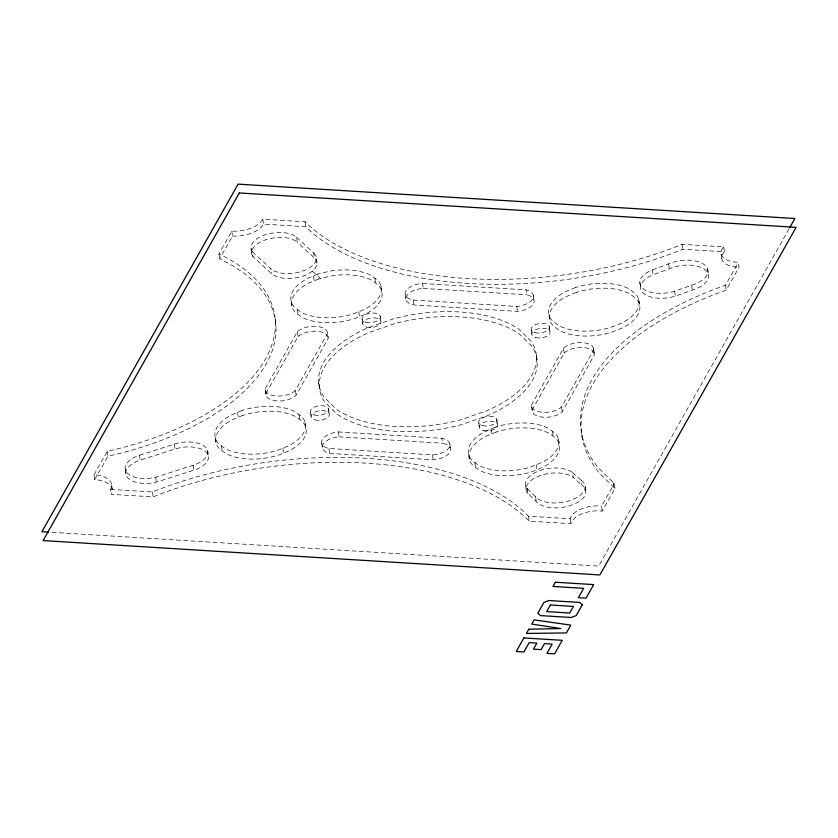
<?xml version="1.0" encoding="UTF-8"?>
<svg xmlns="http://www.w3.org/2000/svg" width="838" height="838" viewBox="0 0 838 838"><rect width="100%" height="100%" fill="white"/><g stroke="black" fill="none" stroke-linecap="round" stroke-linejoin="round"><path stroke-width="0.63" stroke-dasharray="4.19 3.14" d="M94.013 474.758L107.254 451.294A219.776 112.533 -7.7 0 0 218.938 253.935L231.801 231.131A24.92 12.759 -7.7 0 0 262.807 219.179L305.001 221.777A269.574 138.029 -7.7 0 0 682.09 244.34L723.739 246.906A22.532 11.543 -7.7 0 0 738.404 262.315L739.064 267.228L726.148 290.126A260.995 133.64 -7.7 0 0 599.306 473.061L614.998 488.481L602.25 511.075A22.888 11.722 -7.7 0 0 570.929 523.698L529.145 521.121A268.202 137.327 -7.7 0 0 153.144 496.903L111.234 494.315A25.329 12.968 -7.7 0 0 96.14 479.755L94.684 479.671L94.013 474.758L95.469 474.832A25.329 12.968 -7.7 0 1 110.564 489.392L111.234 494.315M94.684 479.671L107.924 456.218A219.776 112.533 -7.7 0 0 219.598 258.848L232.472 236.054L231.801 231.131M265.3 388.486L297.427 331.565A16.561 8.474 -7.7 0 1 315.999 326.296A16.561 8.474 -7.7 0 1 327.564 333.419L328.234 338.343L296.097 395.264A16.278 8.338 -7.7 0 1 277.284 400.962A16.278 8.338 -7.7 0 1 265.96 393.41L265.3 388.486A16.278 8.338 -7.7 0 0 276.624 396.049A16.278 8.338 -7.7 0 0 295.426 390.351L327.564 333.419M265.96 393.41L298.098 336.478L297.427 331.565M531.376 405.194L563.513 348.262A16.278 8.338 -7.7 0 1 582.316 342.564A16.278 8.338 -7.7 0 1 593.65 350.116L594.31 355.04L562.172 411.961A16.561 8.474 -7.7 0 1 543.611 417.23A16.561 8.474 -7.7 0 1 532.036 410.107L531.376 405.194A16.561 8.474 -7.7 0 0 542.951 412.306A16.561 8.474 -7.7 0 0 561.512 407.048L593.65 350.116M532.036 410.107L564.173 353.175L563.513 348.262M614.998 488.481L614.338 483.568L598.646 468.149A260.995 133.64 -7.7 0 1 725.478 285.203L738.404 262.315M602.25 511.075L601.59 506.152L614.338 483.568M789.113 228.764L598.688 566.1L49.725 532.203M652.435 269.899L668.672 263.844A25.8 13.209 -7.7 0 1 705.261 265.457A25.8 13.209 -7.7 0 1 691.664 285.192L674.674 291.215A25.475 13.041 -7.7 0 1 642.432 288.031A25.475 13.041 -7.7 0 1 652.435 269.899L653.095 274.812A25.475 13.041 -7.7 0 0 643.102 292.944A25.475 13.041 -7.7 0 0 675.334 296.128L692.335 290.116A25.8 13.209 -7.7 0 0 705.931 270.37A25.8 13.209 -7.7 0 0 669.332 268.757L653.095 274.812M139.527 455.223L174.398 444.119A24.26 12.423 -7.7 0 1 205.98 447.639A24.26 12.423 -7.7 0 1 193.159 465.289L155.721 477.22A24.365 12.476 -7.7 0 1 126.548 472.213A24.365 12.476 -7.7 0 1 139.527 455.223L140.187 460.146A24.365 12.476 -7.7 0 0 127.208 477.126A24.365 12.476 -7.7 0 0 156.381 482.133L193.829 470.212A24.26 12.423 -7.7 0 0 206.64 452.551A24.26 12.423 -7.7 0 0 175.069 449.032L140.187 460.146M232.472 236.054A24.92 12.759 -7.7 0 0 263.478 224.092L305.671 226.7A269.574 138.029 -7.7 0 0 682.76 249.253L724.399 251.819A22.532 11.543 -7.7 0 0 739.064 267.228M422.582 283.495L526.149 289.885A16.561 8.474 -7.7 0 1 532.738 298.862A16.561 8.474 -7.7 0 1 516.795 306.457L413.239 300.056A16.278 8.338 -7.7 0 1 405.854 291.027A16.278 8.338 -7.7 0 1 422.582 283.495L423.253 288.408A16.278 8.338 -7.7 0 0 406.524 295.95A16.278 8.338 -7.7 0 0 413.899 304.98L517.455 311.369A16.561 8.474 -7.7 0 0 533.397 303.785A16.561 8.474 -7.7 0 0 526.809 294.798L526.149 289.885M423.253 288.408L526.809 294.798M338.311 431.926L441.867 438.316A16.278 8.338 -7.7 0 1 449.252 447.345A16.278 8.338 -7.7 0 1 432.523 454.887L328.957 448.487A16.561 8.474 -7.7 0 1 322.368 439.51A16.561 8.474 -7.7 0 1 338.311 431.926L338.971 436.839A16.561 8.474 -7.7 0 0 323.039 444.423A16.561 8.474 -7.7 0 0 329.627 453.4L433.183 459.8A16.278 8.338 -7.7 0 0 449.912 452.258A16.278 8.338 -7.7 0 0 442.537 443.229L441.867 438.316M338.971 436.839L442.537 443.229M110.564 489.392L152.474 491.979A268.202 137.327 -7.7 0 1 528.474 516.198L570.269 518.785A22.888 11.722 -7.7 0 1 601.59 506.152M572.595 472.601L581.153 480.174L581.823 485.087A25.8 13.209 -7.7 0 1 571.715 505.084A25.8 13.209 -7.7 0 1 536.278 501.543L527.94 493.551L527.27 488.638A25.475 13.041 -7.7 0 1 539.578 470.684A25.475 13.041 -7.7 0 1 572.595 472.601L573.265 477.513L581.823 485.087M312.312 271.135L320.629 278.52M296.537 237.217L313.737 253.024L314.397 257.936A24.26 12.423 -7.7 0 1 313.14 270.548L309.054 273.439A24.26 12.423 -7.7 0 1 271.46 273.555L253.003 256.596L252.343 251.683A24.365 12.476 -7.7 0 1 271.208 233.247L277.221 232.524A24.365 12.476 -7.7 0 1 296.537 237.217L297.207 242.14L314.397 257.936M252.343 251.683L270.8 268.642L271.46 273.555M527.27 488.638L535.608 496.63A25.8 13.209 -7.7 0 0 571.055 500.171A25.8 13.209 -7.7 0 0 581.153 480.174M723.739 246.906L724.399 251.819M721.172 254.061L721.843 258.973M725.478 285.203L726.148 290.126M707.555 268.715L708.215 273.628M691.664 285.192L692.335 290.116M682.09 244.34L682.76 249.253M674.674 291.215L675.334 296.128M668.672 263.844L669.332 268.757M639.865 281.924L640.536 286.837M638.713 299.208L639.373 304.121M613.186 482.52L613.845 487.444M593.524 348.252L594.194 353.165M581.855 434.493L582.525 439.405M585.134 486.784L585.793 491.697M549.1 315.203L549.77 320.126M561.512 407.048L562.172 411.961M549.299 326.485L549.969 331.398M570.269 518.785L570.929 523.698M558.454 438.892L559.114 443.805M552.462 431.277L553.122 436.2M533.345 295.196L534.005 300.109M536.414 355.49L537.085 360.413M531.219 329.91L531.879 334.823M516.795 306.457L517.455 311.369M536.299 464.776L536.969 469.699M535.608 496.63L536.278 501.543M525.646 485.631L526.316 490.555M528.474 516.198L529.145 521.121M496.829 419.429L497.5 424.342M490.995 428.993L491.655 433.916M478.749 422.855L479.409 427.778M474.832 462.503L475.502 467.415M468.84 454.887L469.51 459.8M449.797 443.553L450.456 448.477M413.239 300.056L413.899 304.98M432.523 454.887L433.183 459.8M405.309 294.819L405.969 299.732M380.944 285.842L381.604 290.755M380.243 316.104L380.902 321.027M374.953 278.226L375.623 283.15M362.152 319.54L362.823 324.453M358.8 311.726L359.46 316.649M316.324 259.099L316.994 264.012M313.485 275.943L314.145 280.866M305.001 221.777L305.671 226.7M328.548 408.808L329.219 413.731M328.957 448.487L329.627 453.4M318.691 382.882L319.351 387.795M321.761 443.176L322.431 448.1M297.333 309.452L297.993 314.365M310.469 412.244L311.128 417.156M291.341 301.837L292.001 306.75M305.063 422.247L305.723 427.16M299.072 414.632L299.732 419.555M295.426 390.351L296.097 395.264M262.807 219.179L263.478 224.092M275.178 319.372L275.838 324.285M282.909 448.131L283.579 453.054M251.065 248.75L251.735 253.673M265.416 390.361L266.075 395.274M218.938 253.935L219.598 258.848M237.604 412.348L238.264 417.272M221.442 445.858L222.112 450.771M215.45 438.243L216.12 443.155M207.646 450.614L208.316 455.526M193.159 465.289L193.829 470.212M174.398 444.119L175.069 449.032M155.721 477.22L156.381 482.133M152.474 491.979L153.144 496.903M125.25 469.29L125.91 474.203M107.254 451.294L107.924 456.218M111.684 485.401L112.355 490.324M564.173 353.175A16.278 8.338 -7.7 0 1 582.986 347.477A16.278 8.338 -7.7 0 1 594.31 355.04M298.098 336.478A16.561 8.474 -7.7 0 1 316.659 331.22A16.561 8.474 -7.7 0 1 328.234 338.343M527.94 493.551A25.475 13.041 -7.7 0 1 540.238 475.607A25.475 13.041 -7.7 0 1 573.265 477.513M253.003 256.596A24.365 12.476 -7.7 0 1 271.879 238.17L277.891 237.447A24.365 12.476 -7.7 0 1 297.207 242.14M313.737 253.024A24.26 12.423 -7.7 0 1 312.48 265.636L308.394 268.516A24.26 12.423 -7.7 0 1 270.8 268.642M317.937 274.11L307.808 278.289A45.629 23.359 -7.7 0 0 294.641 307.41L300.758 312.05A45.629 23.359 -7.7 0 0 354.348 313.569L364.467 309.39A45.629 23.359 -7.7 0 0 377.645 280.269L371.517 275.629A45.629 23.359 -7.7 0 0 329.303 271.271L317.937 274.11M318.597 279.023L308.478 283.213A45.629 23.359 -7.7 0 0 295.301 312.323L301.429 316.963A45.629 23.359 -7.7 0 0 355.008 318.482L365.138 314.302A45.629 23.359 -7.7 0 0 378.315 285.182L372.187 280.541A45.629 23.359 -7.7 0 0 329.963 276.184L318.597 279.023M242.056 410.515L231.927 414.695A45.629 23.359 -7.7 0 0 218.749 443.815L224.877 448.456A45.629 23.359 -7.7 0 0 278.467 449.975L288.586 445.795A45.629 23.359 -7.7 0 0 301.764 416.675L295.636 412.034A45.629 23.359 -7.7 0 0 242.056 410.515M242.716 415.428L232.597 419.618A45.629 23.359 -7.7 0 0 219.42 448.728L225.548 453.368A45.629 23.359 -7.7 0 0 279.127 454.887L289.246 450.708A45.629 23.359 -7.7 0 0 302.424 421.587L296.306 416.947A45.629 23.359 -7.7 0 0 242.716 415.428M575.696 287.476L565.577 291.666A45.629 23.359 -7.7 0 0 552.399 320.776L558.527 325.416A45.629 23.359 -7.7 0 0 612.117 326.935L622.236 322.756A45.629 23.359 -7.7 0 0 635.414 293.635L629.286 288.995A45.629 23.359 -7.7 0 0 575.696 287.476M576.366 292.389L566.247 296.579A45.629 23.359 -7.7 0 0 553.07 325.689L559.187 330.34A45.629 23.359 -7.7 0 0 612.777 331.858L622.896 327.668A45.629 23.359 -7.7 0 0 636.073 298.558L629.946 293.908A45.629 23.359 -7.7 0 0 576.366 292.389M495.436 427.16L485.317 431.34A45.629 23.359 -7.7 0 0 472.14 460.46L478.268 465.1A45.629 23.359 -7.7 0 0 531.858 466.619L541.976 462.44A45.629 23.359 -7.7 0 0 555.154 433.319L549.026 428.679A45.629 23.359 -7.7 0 0 495.436 427.16M496.106 432.073L485.988 436.263A45.629 23.359 -7.7 0 0 472.81 465.373L478.938 470.013A45.629 23.359 -7.7 0 0 532.518 471.532L542.636 467.353A45.629 23.359 -7.7 0 0 555.814 438.243L549.686 433.592A45.629 23.359 -7.7 0 0 496.106 432.073M394.007 318.702L368.311 327.585A109.736 56.188 -7.7 0 0 323.835 396.887L336.048 409.017A109.736 56.188 -7.7 0 0 461.099 419.681L486.794 410.788A109.736 56.188 -7.7 0 0 531.271 341.485L519.047 329.355A109.736 56.188 -7.7 0 0 394.007 318.702M394.677 323.615L368.971 332.508A109.736 56.188 -7.7 0 0 324.505 401.811L336.719 413.93A109.736 56.188 -7.7 0 0 461.759 424.594L487.465 415.7A109.736 56.188 -7.7 0 0 531.931 346.398L519.717 334.278A109.736 56.188 -7.7 0 0 394.677 323.615M535.639 337.525A9.239 4.735 -7.7 0 0 550.063 332.634A9.239 4.735 -7.7 0 0 537.064 329.177A9.239 4.735 -7.7 0 0 535.639 337.525M366.583 327.155A9.239 4.735 -7.7 0 0 381.007 322.253A9.239 4.735 -7.7 0 0 367.997 318.796A9.239 4.735 -7.7 0 0 366.583 327.155M314.889 419.859A9.239 4.735 -7.7 0 0 329.313 414.957A9.239 4.735 -7.7 0 0 316.314 411.5A9.239 4.735 -7.7 0 0 314.889 419.859M483.17 430.481A9.239 4.735 -7.7 0 0 497.594 425.578A9.239 4.735 -7.7 0 0 484.594 422.122A9.239 4.735 -7.7 0 0 483.17 430.481M534.979 332.613A9.239 4.735 -7.7 0 0 549.403 327.71A9.239 4.735 -7.7 0 0 536.404 324.254A9.239 4.735 -7.7 0 0 534.979 332.613M365.913 322.242A9.239 4.735 -7.7 0 0 380.337 317.34A9.239 4.735 -7.7 0 0 367.337 313.883A9.239 4.735 -7.7 0 0 365.913 322.242M314.229 414.946A9.239 4.735 -7.7 0 0 328.653 410.044A9.239 4.735 -7.7 0 0 315.654 406.587A9.239 4.735 -7.7 0 0 314.229 414.946M482.51 425.568A9.239 4.735 -7.7 0 0 496.934 420.666A9.239 4.735 -7.7 0 0 483.924 417.209A9.239 4.735 -7.7 0 0 482.51 425.568"/><path stroke-width="1.26" d="M789.752 227.622L794.906 218.509L238.118 184.13L41.9 531.721L48.415 532.13M582.431 604.554L576.177 615.616L571.16 617.491L540.468 615.595L537.828 613.248L543.946 602.407L548.974 600.532L579.655 602.428L582.305 604.774M239.312 192.97L43.094 540.573L599.882 574.952L796.1 227.349L239.312 192.97M523.886 637.948L516.229 651.503L523.907 651.974L529.176 642.641L536.844 643.113L533.45 649.136L541.118 649.618L544.522 643.584L552.19 644.066L546.921 653.399L554.588 653.87L562.235 640.316L523.886 637.948M528.82 629.212L526.432 633.434L566.404 632.941L570.825 625.106L534.089 619.879L531.711 624.09L560.947 628.552L528.82 629.212M555.343 582.221L552.965 586.443L583.646 588.339L578.377 597.672L586.045 598.154L593.692 584.599L555.343 582.221M550.43 604.994L546.69 611.614L569.704 613.039L573.443 606.408L550.43 604.994"/></g></svg>
